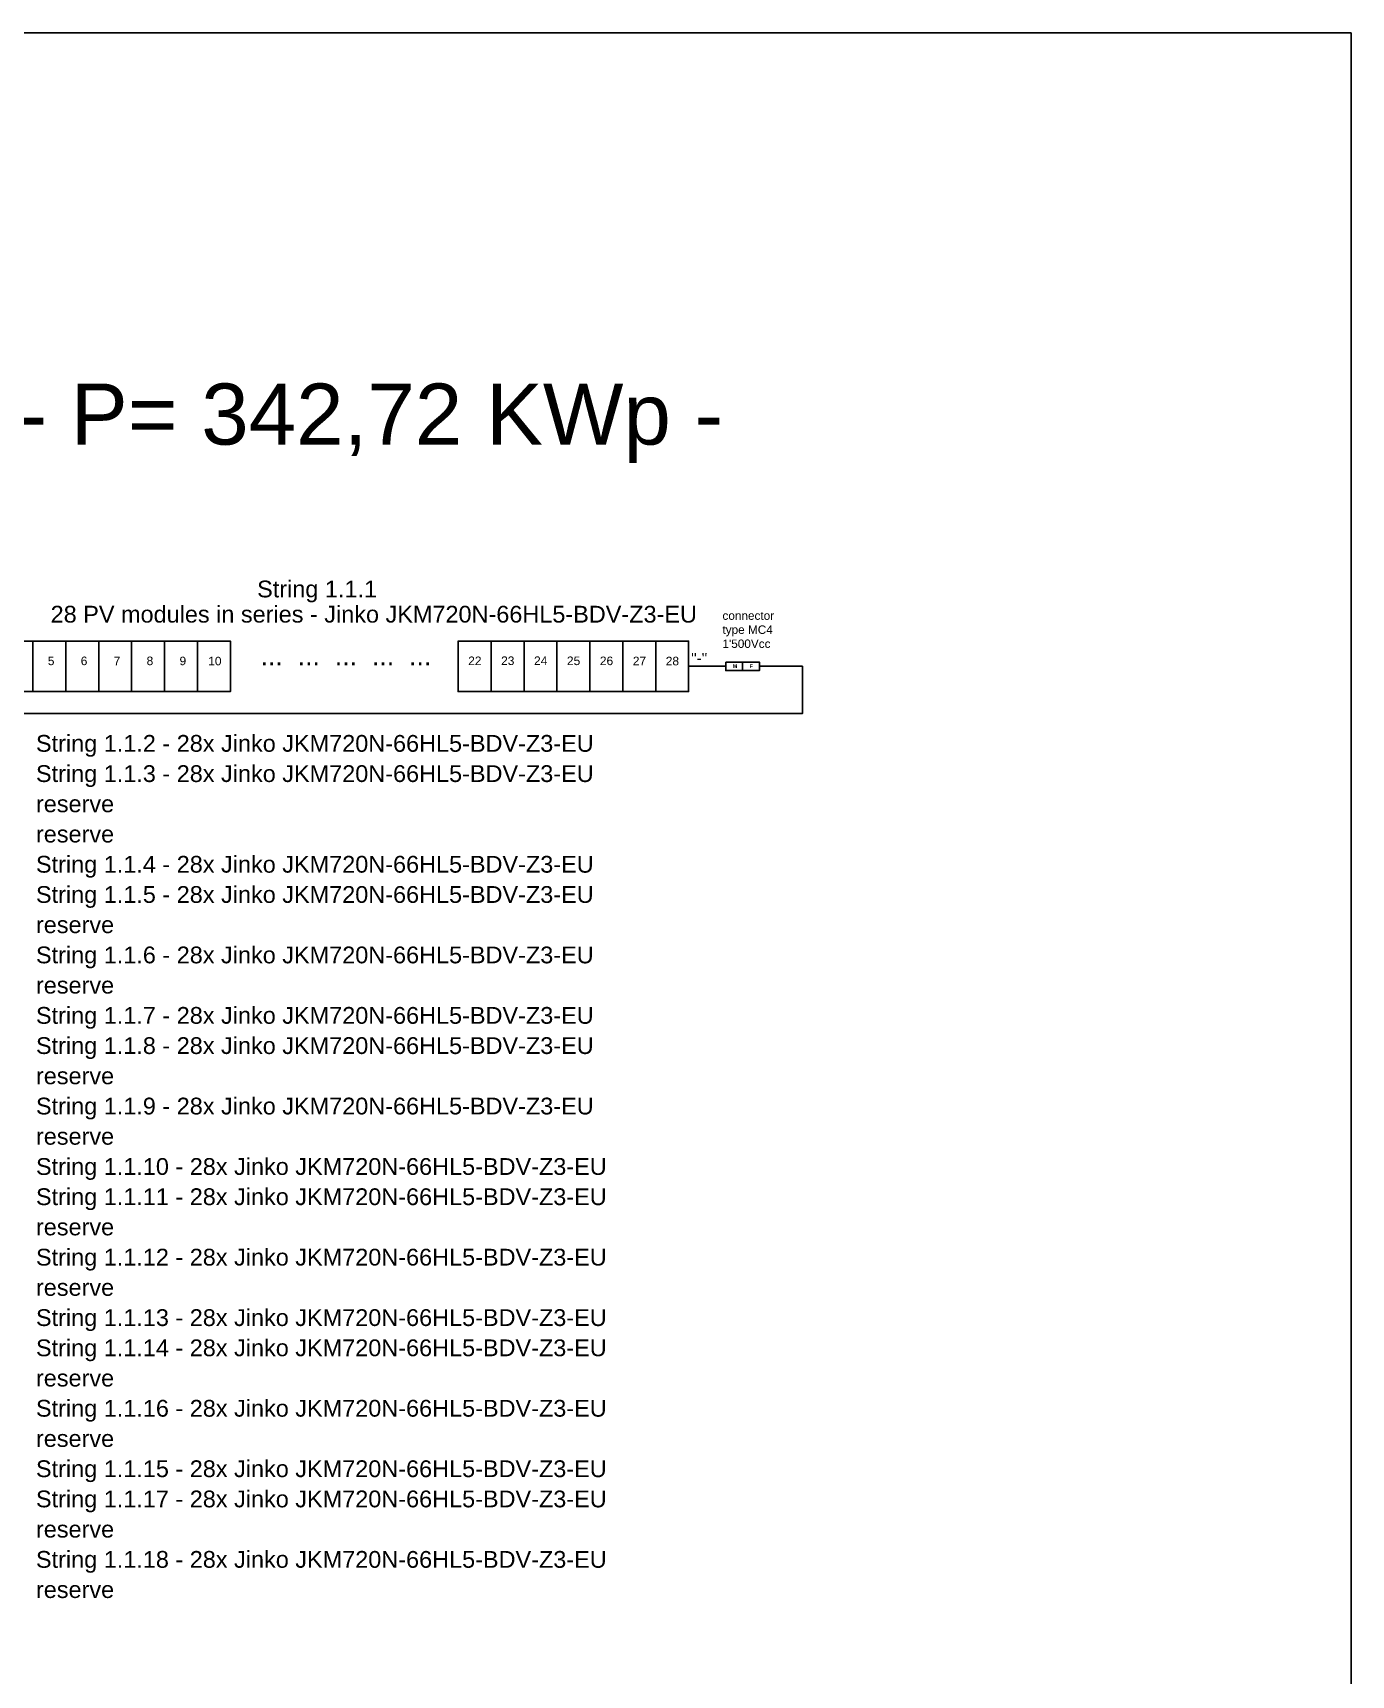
# Model space of a CAD drawing. Header units: millimetres. Extents: x 14856 to 141494, y 133975 to 167686.
# Drawn here: x 22170 to 26918, y 159920 to 165834 of the extents above; entities that cross this region are included whole.
import ezdxf

# ---------------------------------------------------------------- set-up
doc = ezdxf.new("R2010")
doc.units = ezdxf.units.MM
doc.styles.get("Standard").update_dxf_attribs({"font": 'arial.ttf'})

msp = doc.modelspace()

# ---------------------------------------------------------------- linework, layer by layer
for points in [[(21696.1, 163644.3), (21696.1, 163461.9), (22881.8, 163461.9), (22881.8, 163643.8), (21696.1, 163643.8)], [(22170.4, 163461.9), (22170.4, 163643.8)], [(22289, 163461.7), (22289, 163643.5)], [(22407.5, 163461.4), (22407.5, 163643.2)], [(22526.1, 163461.9), (22526.1, 163643.8)], [(22644.7, 163461.7), (22644.7, 163643.5)], [(22763.3, 163461.4), (22763.3, 163643.2)], [(23701.8, 163644.3), (23701.8, 163461.9), (24531.9, 163461.9), (24531.9, 163643.8), (23701.8, 163643.8)], [(23820.4, 163461.9), (23820.4, 163643.8)], [(23939, 163461.7), (23939, 163643.5)], [(24057.6, 163461.4), (24057.6, 163643.2)], [(24176.2, 163461.9), (24176.2, 163643.8)], [(24294.7, 163461.7), (24294.7, 163643.5)], [(24294.7, 163461.7), (24294.7, 163643.5)], [(24413.3, 163461.4), (24413.3, 163643.2)], [(24413.3, 163461.4), (24413.3, 163643.2)], [(24531.9, 163461.9), (24531.9, 163643.8)], [(24532.4, 163553.1), (24665.3, 163553.1)], [(24725.9, 163568.4), (24725.9, 163537.8)]]:
    msp.add_lwpolyline(points)
at = {"color": 40}
msp.add_lwpolyline([(21296.2, 163504.9), (21384.7, 163504.9), (21384.7, 163382.8), (24941.6, 163382.8), (24941.5, 163553.1), (24786.5, 163553.1)], dxfattribs=at)
msp.add_lwpolyline([(24665.3, 163568.4), (24786.5, 163568.4), (24786.5, 163537.8), (24665.3, 163537.8)], close=True)
at = {"layer": 'Defpoints', "color": 1}
msp.add_lwpolyline([(14856.1, 165834.2), (26917.6, 165834.2), (26917.6, 158046.8), (14856.1, 158046.8)], close=True, dxfattribs=at)

# ---------------------------------------------------------------- texts
at = {"attachment_point": 1}
for s, insert, char_height, width in [('INVERTER 1.1 - TBEA TS300KTL-HV-C1 - P= 342,72 KWp - P= 300 KWac @40°C', (16313.1, 164571.2), 220, 8459.921), ('28 PV modules in series - Jinko JKM720N-66HL5-BDV-Z3-EU', (22234.4, 163770.8), 60.443, 2681.977), ("connector type MC4\\P1'500Vcc", (24653.6, 163750.6), 30.344, 266.347), ("''-''", (24540.7, 163601.1), 38.08, 72.401), ('5 ', (22224.2, 163587.9), 30.84, 30.845), ('6 ', (22342.8, 163587.9), 30.84, 30.845), ('7 ', (22461.4, 163587.3), 30.84, 30.845), ('8 ', (22580, 163587.9), 30.84, 30.845), ('9 ', (22698.5, 163587.6), 30.84, 30.845), ('10 ', (22801.9, 163587.3), 30.84, 30.845), ('...  ...  ...  ...  ... ', (22990.2, 163624.9), 68.894, 747.028), ('22 ', (23737.9, 163588.1), 30.84, 30.845), ('23 ', (23856.5, 163588.4), 30.84, 30.845), ('24 ', (23975.1, 163588.4), 30.84, 30.845), ('25 ', (24093.6, 163588.1), 30.84, 30.845), ('26 ', (24212.2, 163587.9), 30.84, 30.845), ('27', (24330.8, 163587.6), 30.84, 30.845), ('28 ', (24449.4, 163587.3), 30.84, 30.845), ('\\pxql;{\\fArial|b1|i0|c0|p34;M}', (24690.7, 163560.1), 13.785, 16.703), ('\\pxql;{\\fArial|b1|i0|c0|p34;F}', (24751.3, 163560.1), 13.785, 16.703)]:
    msp.add_mtext(s, dxfattribs=dict(at, insert=insert, char_height=char_height, width=width))
at = {"color": 7, "char_height": 60.44, "width": 4500, "attachment_point": 1}
for s, insert in [('String 1.1.1', (22978, 163861.6)), ('String 1.1.2 - 28x Jinko JKM720N-66HL5-BDV-Z3-EU', (22181.6, 163305.6)), ('String 1.1.3 - 28x Jinko JKM720N-66HL5-BDV-Z3-EU', (22181.6, 163196.7)), ('String 1.1.4 - 28x Jinko JKM720N-66HL5-BDV-Z3-EU', (22181.6, 162870.2)), ('String 1.1.5 - 28x Jinko JKM720N-66HL5-BDV-Z3-EU', (22181.6, 162761.4)), ('String 1.1.6 - 28x Jinko JKM720N-66HL5-BDV-Z3-EU', (22181.6, 162543.7)), ('String 1.1.7 - 28x Jinko JKM720N-66HL5-BDV-Z3-EU', (22181.6, 162326)), ('String 1.1.8 - 28x Jinko JKM720N-66HL5-BDV-Z3-EU', (22181.6, 162217.2)), ('String 1.1.9 - 28x Jinko JKM720N-66HL5-BDV-Z3-EU', (22181.6, 161999.5)), ('String 1.1.10 - 28x Jinko JKM720N-66HL5-BDV-Z3-EU', (22181.6, 161781.8)), ('String 1.1.11 - 28x Jinko JKM720N-66HL5-BDV-Z3-EU', (22181.6, 161673)), ('String 1.1.12 - 28x Jinko JKM720N-66HL5-BDV-Z3-EU', (22181.6, 161455.3)), ('String 1.1.13 - 28x Jinko JKM720N-66HL5-BDV-Z3-EU', (22181.6, 161237.6)), ('String 1.1.14 - 28x Jinko JKM720N-66HL5-BDV-Z3-EU', (22181.6, 161128.8)), ('String 1.1.16 - 28x Jinko JKM720N-66HL5-BDV-Z3-EU', (22181.6, 160911.1)), ('String 1.1.15 - 28x Jinko JKM720N-66HL5-BDV-Z3-EU', (22181.6, 160693.4)), ('String 1.1.17 - 28x Jinko JKM720N-66HL5-BDV-Z3-EU', (22181.6, 160584.6)), ('String 1.1.18 - 28x Jinko JKM720N-66HL5-BDV-Z3-EU', (22181.6, 160366.9))]:
    msp.add_mtext(s, dxfattribs=dict(at, insert=insert))
at = {"color": 8, "char_height": 60.44, "width": 4500, "attachment_point": 1}
for insert in [(22181.6, 163087.9), (22181.6, 162979), (22181.6, 162652.5), (22181.6, 162434.8), (22181.6, 162108.3), (22181.6, 161890.6), (22181.6, 161564.1), (22181.6, 161346.4), (22181.6, 161019.9), (22181.6, 160802.2), (22181.6, 160475.7), (22181.6, 160258.1)]:
    msp.add_mtext('reserve', dxfattribs=dict(at, insert=insert))

doc.saveas('drawing.dxf')
